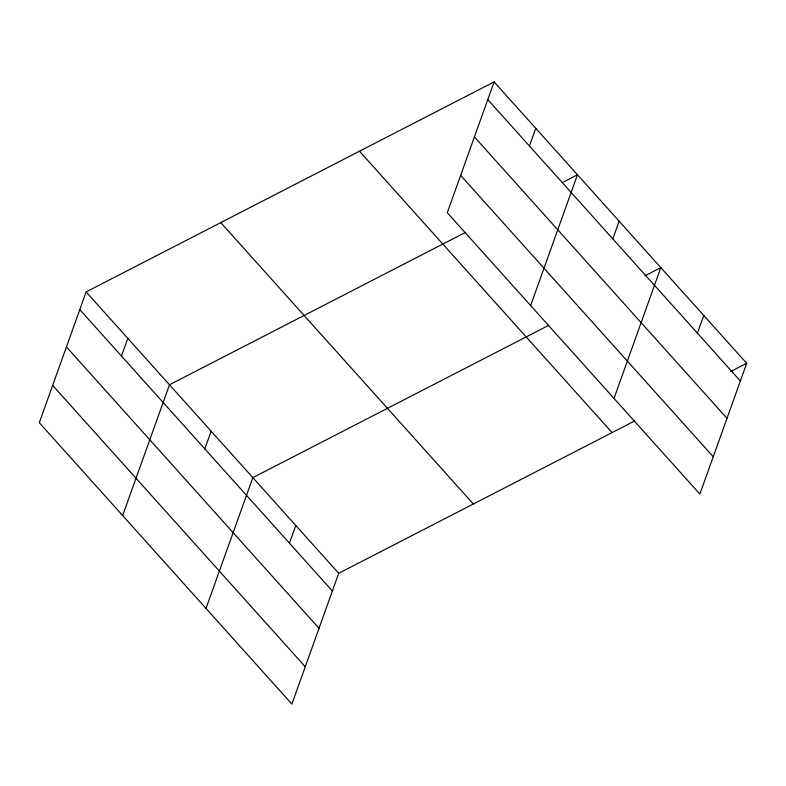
<?xml version="1.0" encoding="UTF-8"?>
<svg xmlns="http://www.w3.org/2000/svg" width="786" height="786" viewBox="0 0 786 786"><rect width="100%" height="100%" fill="white"/><g stroke="black" fill="none" stroke-linecap="round" stroke-linejoin="round"><path stroke-width="1.18" d="M494.109 81.911L447.283 212.701L699.874 494.08L746.7 363.299L494.109 81.911L86.126 291.92L39.3 422.701L291.891 704.089L338.717 573.299L634.508 421.05M121.466 356.048L127.804 338.353M122.655 515.557L169.481 384.776L465.273 232.518M204.822 448.904L211.159 431.2M206.011 608.413L252.837 477.633L548.628 325.375M289.435 543.165L295.772 525.47M529.45 146.039L535.787 128.344M530.638 305.558L577.464 174.767L562.511 182.47M612.805 238.895L619.142 221.2M613.994 398.414L660.82 267.623L644.795 275.876M697.428 333.156L703.765 315.461M730.675 371.542L746.7 363.299M487.782 99.606L740.363 380.994M474.41 136.931L727.001 418.309M460.645 175.376L713.236 456.754M359.477 151.217L612.068 432.595M220.758 222.615L473.349 504.003M86.126 291.92L338.717 573.299M79.789 309.615L332.38 590.993M66.427 346.94L319.018 628.319M52.662 385.386L305.253 666.764"/></g></svg>
